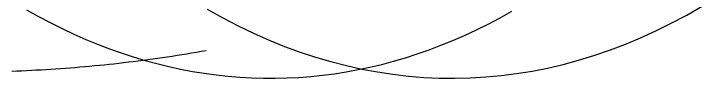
# Model space of a CAD drawing. Header units: metres. Extents: x -508 to 1715, y -1779 to 3405.
# Drawn here: x 481 to 1471, y 0 to 93 of the extents above; entities that cross this region are included whole.
import ezdxf

# ---------------------------------------------------------------- set-up
doc = ezdxf.new("R2010")
doc.units = ezdxf.units.M

msp = doc.modelspace()

# ---------------------------------------------------------------- linework, layer by layer
for points in [[(759.44, 99.34), (781.67, 86.93), (803.9, 75.39), (826.13, 64.71), (848.36, 54.88), (870.59, 45.9), (892.82, 37.74), (915.05, 30.4), (937.28, 23.87), (959.51, 18.14), (981.74, 13.2), (1003.97, 9.06), (1026.2, 5.69), (1048.43, 3.11), (1070.66, 1.3), (1092.89, 0.27), (1115.12, 0.01), (1137.35, 0.52), (1159.58, 1.81), (1181.81, 3.87), (1204.04, 6.71), (1226.27, 10.32), (1248.5, 14.73), (1270.73, 19.92), (1292.96, 25.91), (1315.19, 32.7), (1337.42, 40.31), (1359.65, 48.74), (1381.88, 58), (1404.11, 68.1), (1426.34, 79.05), (1448.57, 90.88), (1470.8, 103.58)], [(759.44, 99.34), (781.67, 86.93), (803.9, 75.39), (826.13, 64.71), (848.36, 54.88), (870.59, 45.9), (892.82, 37.74), (915.05, 30.4), (937.28, 23.87), (959.51, 18.14), (981.74, 13.2), (1003.97, 9.06), (1026.2, 5.69), (1048.43, 3.11), (1070.66, 1.3), (1092.89, 0.27), (1115.12, 0.01), (1137.35, 0.52), (1159.58, 1.81), (1181.81, 3.87), (1204.04, 6.71), (1226.27, 10.32), (1248.5, 14.73), (1270.73, 19.92), (1292.96, 25.91), (1315.19, 32.7), (1337.42, 40.31), (1359.65, 48.74), (1381.88, 58), (1404.11, 68.1), (1426.34, 79.05), (1448.57, 90.88), (1470.8, 103.58)], [(759.44, 99.34), (781.67, 86.93), (803.9, 75.39), (826.13, 64.71), (848.36, 54.88), (870.59, 45.9), (892.82, 37.74), (915.05, 30.4), (937.28, 23.87), (959.51, 18.14), (981.74, 13.2), (1003.97, 9.06), (1026.2, 5.69), (1048.43, 3.11), (1070.66, 1.3), (1092.89, 0.27), (1115.12, 0.01), (1137.35, 0.52), (1159.58, 1.81), (1181.81, 3.87), (1204.04, 6.71), (1226.27, 10.32), (1248.5, 14.73), (1270.73, 19.92), (1292.96, 25.91), (1315.19, 32.7), (1337.42, 40.31), (1359.65, 48.74), (1381.88, 58), (1404.11, 68.1), (1426.34, 79.05), (1448.57, 90.88), (1470.8, 103.58)], [(759.44, 99.34), (781.67, 86.93), (803.9, 75.39), (826.13, 64.71), (848.36, 54.88), (870.59, 45.9), (892.82, 37.74), (915.05, 30.4), (937.28, 23.87), (959.51, 18.14), (981.74, 13.2), (1003.97, 9.06), (1026.2, 5.69), (1048.43, 3.11), (1070.66, 1.3), (1092.89, 0.27), (1115.12, 0.01), (1137.35, 0.52), (1159.58, 1.81), (1181.81, 3.87), (1204.04, 6.71), (1226.27, 10.32), (1248.5, 14.73), (1270.73, 19.92), (1292.96, 25.91), (1315.19, 32.7), (1337.42, 40.31), (1359.65, 48.74), (1381.88, 58), (1404.11, 68.1), (1426.34, 79.05), (1448.57, 90.88), (1470.8, 103.58)], [(499.86, 98.59), (516.87, 89.05), (533.88, 80.02), (550.89, 71.5), (567.9, 63.49), (584.92, 55.97), (601.93, 48.94), (618.94, 42.41), (635.95, 36.35), (652.96, 30.77), (669.98, 25.67), (686.99, 21.04), (704, 16.87), (721.01, 13.17), (738.02, 9.93), (755.04, 7.15), (772.05, 4.83), (789.06, 2.96), (806.07, 1.55), (823.08, 0.59), (840.1, 0.09), (857.11, 0.03), (874.12, 0.43), (891.13, 1.28), (908.14, 2.59), (925.16, 4.35), (942.17, 6.56), (959.18, 9.24), (976.19, 12.37), (993.2, 15.96), (1010.22, 20.02), (1027.23, 24.54), (1044.24, 29.53), (1061.25, 35), (1078.26, 40.94), (1095.28, 47.36), (1112.29, 54.27), (1129.3, 61.68), (1146.31, 69.57), (1163.32, 77.97), (1180.34, 86.88), (1197.35, 96.3)], [(478.73, 10.35), (485.71, 10.61), (492.69, 10.9), (499.67, 11.2), (506.65, 11.54), (513.63, 11.89), (520.6, 12.28), (527.58, 12.68), (534.56, 13.11), (541.54, 13.57), (548.52, 14.05), (555.5, 14.56), (562.48, 15.09), (569.46, 15.64), (576.43, 16.22), (583.41, 16.83), (590.39, 17.45), (597.37, 18.11), (604.35, 18.79), (611.33, 19.49), (618.31, 20.22), (625.29, 20.97), (632.27, 21.75), (639.24, 22.55), (646.22, 23.38), (653.2, 24.23), (660.18, 25.11), (667.16, 26.01), (674.14, 26.94), (681.12, 27.89), (688.1, 28.87), (695.08, 29.87), (702.05, 30.89), (709.03, 31.94), (716.01, 33.02), (722.99, 34.12), (729.97, 35.25), (736.95, 36.4), (743.93, 37.57), (750.91, 38.77), (757.88, 40)]]:
    msp.add_lwpolyline(points)

doc.saveas('drawing.dxf')
